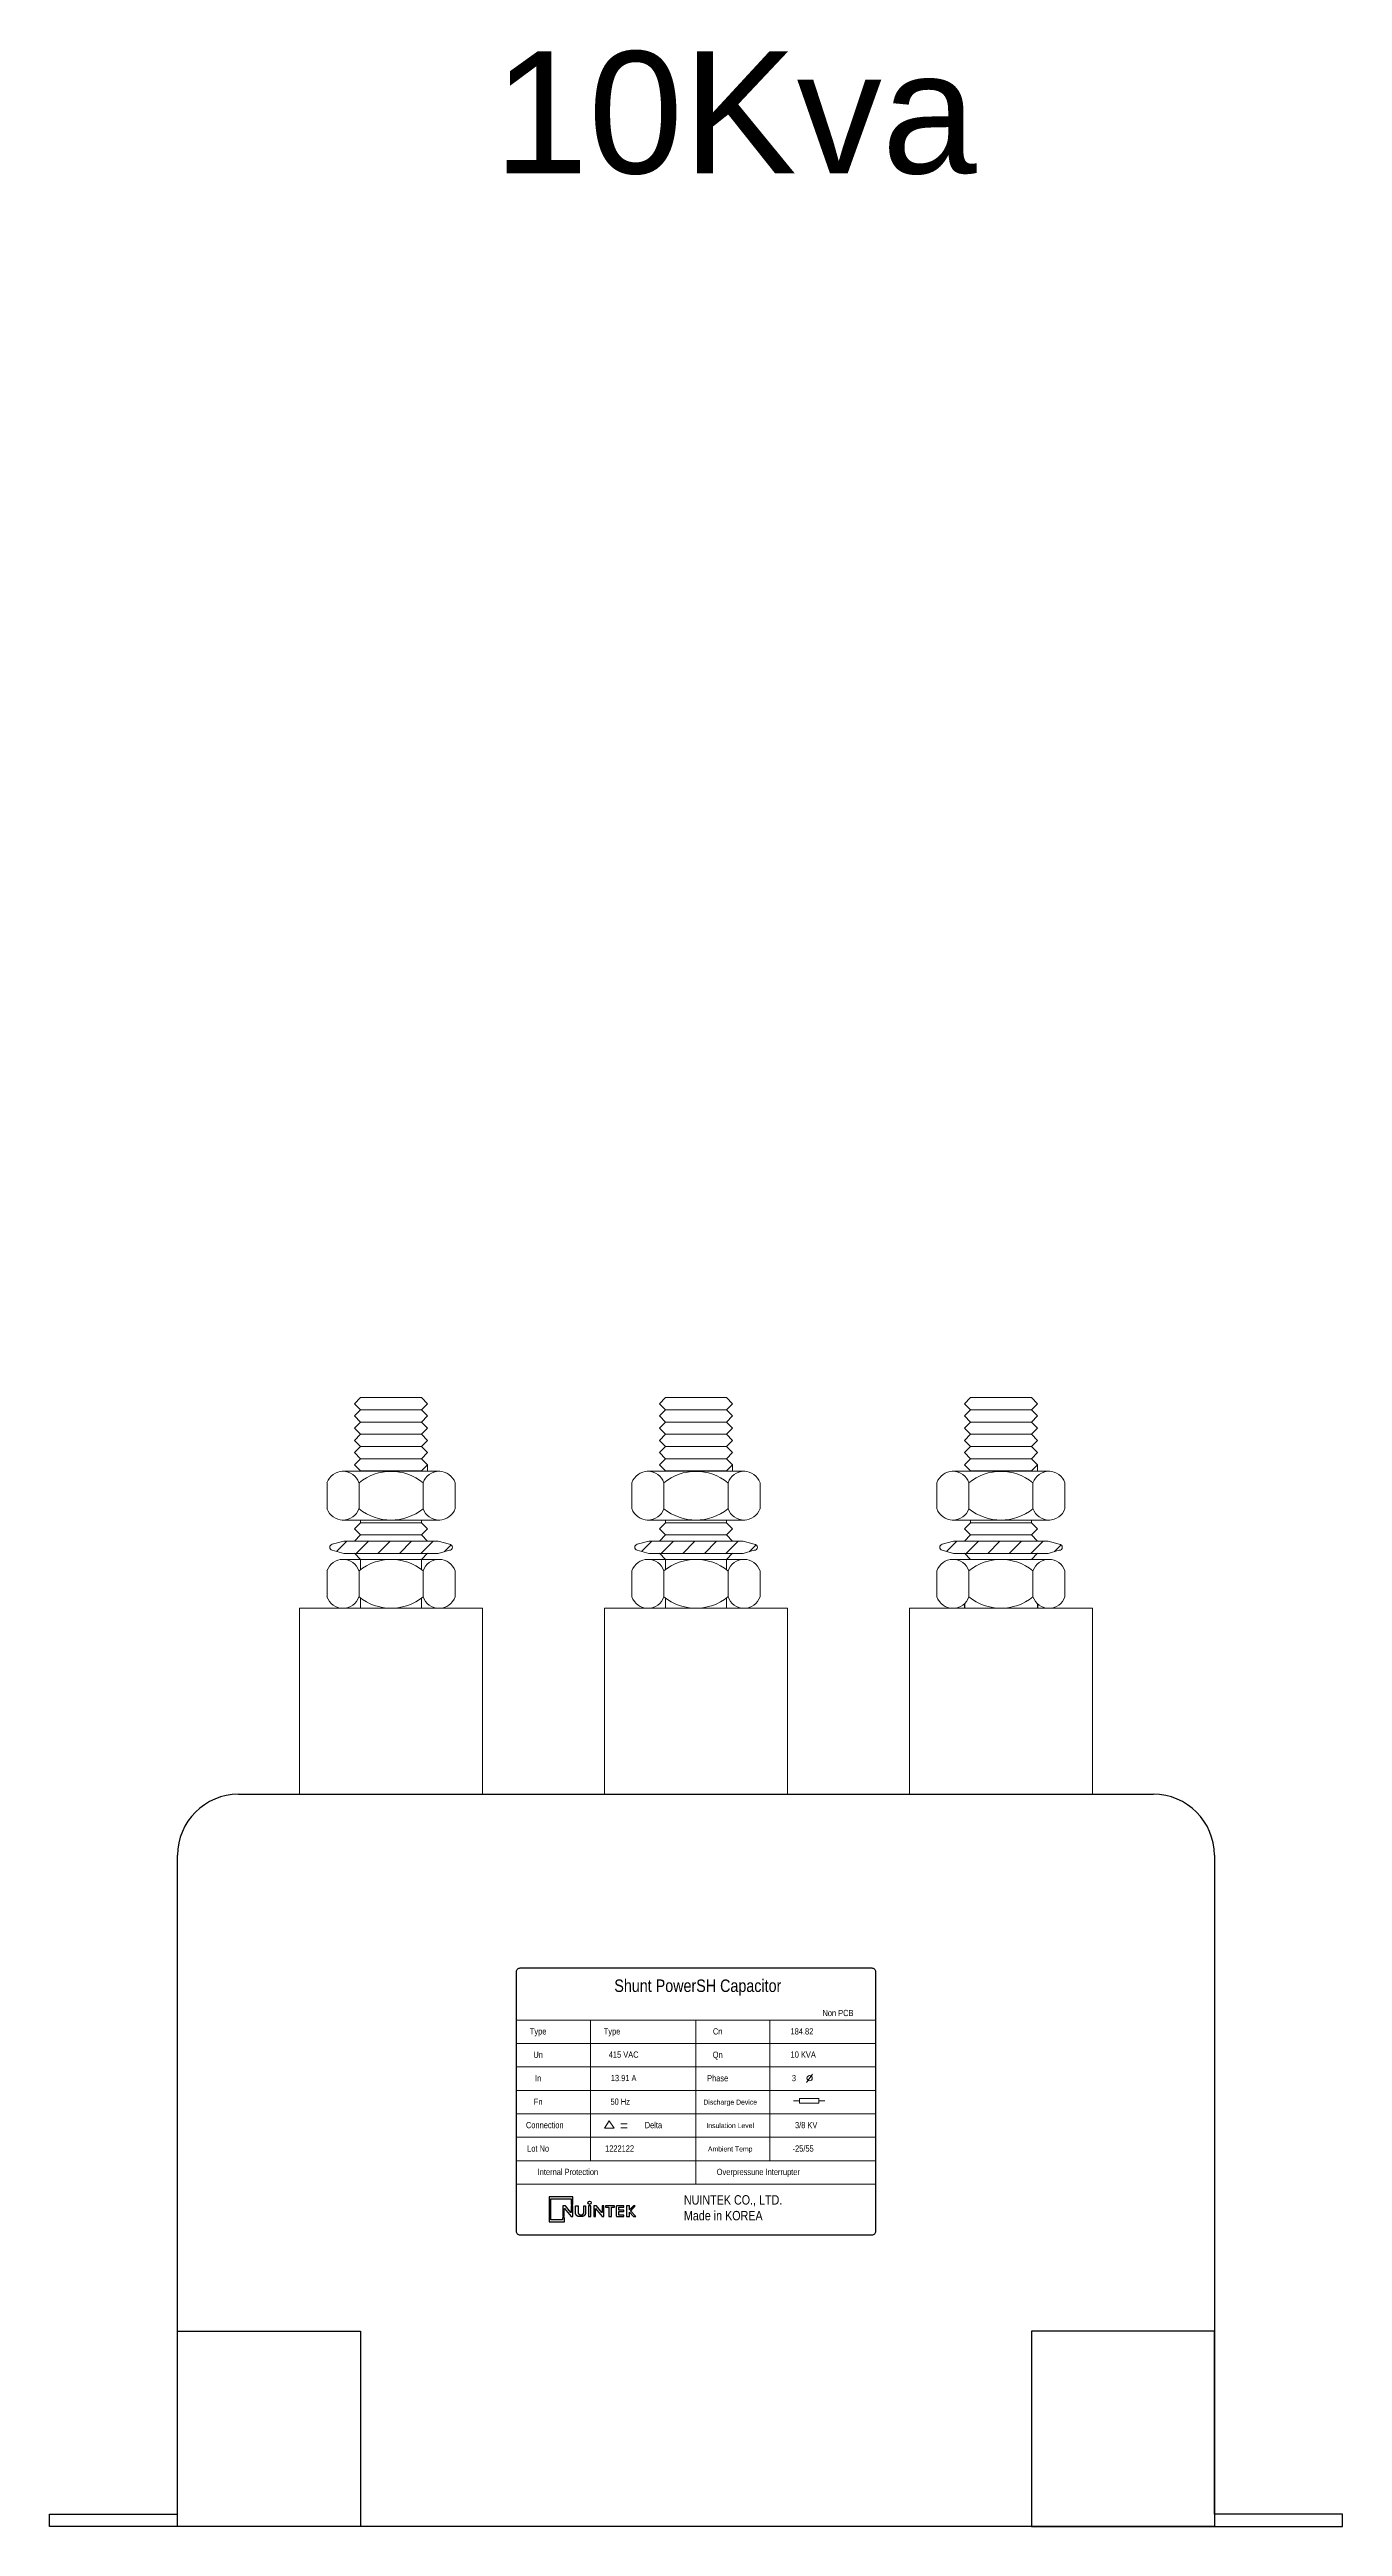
# Model space of a CAD drawing. Header units: millimetres. Extents: x 14 to 2028, y 54 to 460.
# Drawn here: x 13.6 to 225.6, y 53.9 to 459.9 of the extents above; entities that cross this region are included whole.
import ezdxf
from ezdxf.enums import TextEntityAlignment as Align

# ---------------------------------------------------------------- set-up
doc = ezdxf.new("R2010")
doc.units = ezdxf.units.MM
doc.layers.add('00', color=7, linetype='Continuous', lineweight=0)
doc.styles.add('Helvetica-Narrow', font='txt')

# ---------------------------------------------------------------- blocks, each defined once
blk = doc.blocks.new('Nuintek')
at = {"color": 150}
blk.add_lwpolyline([(1.82, 2.33), (1.82, 3.83), (-2.8, 3.83), (-2.8, 3.83), (-2.8, -0.99), (0.18, -0.99), (0.18, -0.23), (-0.18, -0.23), (-0.18, -0.63), (-2.44, -0.63), (-2.44, 3.47), (1.45, 3.47), (1.45, 2.33)], close=True, dxfattribs=at)
for points in [[(-0.11, 0), (0.11, 0, 0.414214), (0.15, 0.04), (0.15, 1.58, -0.70472), (0.17, 1.59), (1.45, 0.03, 0.224867), (1.51, 0), (1.75, 0, 0.414214), (1.79, 0.04), (1.79, 2.07, 0.414214), (1.75, 2.11), (1.49, 2.11, 0.414214), (1.45, 2.07), (1.45, 0.81, -0.706602), (1.43, 0.8), (0.4, 2.08, 0.226187), (0.34, 2.11), (-0.11, 2.11, 0.414214), (-0.15, 2.07), (-0.15, 0.04, 0.414214)], [(4.82, 2.07), (4.82, 0.04, 0.414214), (4.86, 0), (5.23, 0, 0.414214), (5.27, 0.04), (5.27, 2.07, 0.414214), (5.23, 2.11), (4.86, 2.11, 0.414214)], [(5.89, 0), (6.12, 0, 0.414214), (6.16, 0.04), (6.16, 1.58, -0.70472), (6.18, 1.59), (7.45, 0.03, 0.224867), (7.52, 0), (7.76, 0, 0.414214), (7.8, 0.04), (7.8, 2.07, 0.414214), (7.76, 2.11), (7.5, 2.11, 0.414214), (7.46, 2.07), (7.46, 0.81, -0.706602), (7.44, 0.8), (6.4, 2.08, 0.226187), (6.34, 2.11), (5.89, 2.11, 0.414214), (5.85, 2.07), (5.85, 0.04, 0.414214)], [(9.86, 2.11), (8.15, 2.11, 0.414214), (8.11, 2.07), (8.11, 1.89, 0.414214), (8.15, 1.85), (8.74, 1.85, -0.414214), (8.78, 1.81), (8.78, 0.04, 0.414214), (8.82, 0), (9.26, 0, 0.414214), (9.3, 0.04), (9.3, 1.81, -0.414214), (9.34, 1.85), (9.86, 1.85, 0.414214), (9.9, 1.89), (9.9, 2.07, 0.414214)], [(11.68, 2.11), (10.37, 2.11, 0.414214), (10.22, 1.96), (10.22, 0.15, 0.414214), (10.37, 0), (11.68, 0), (11.68, 0.26), (10.74, 0.26, -0.414214), (10.7, 0.3), (10.7, 0.94, -0.414214), (10.74, 0.98), (11.66, 0.98), (11.66, 1.24), (10.74, 1.24, -0.414214), (10.7, 1.28), (10.7, 1.81, -0.414214), (10.74, 1.85), (11.68, 1.85)], [(13.02, 1.14), (13.86, 2.07, 0.650559), (13.85, 2.11), (13.58, 2.11, 0.208632), (13.47, 2.06), (12.77, 1.31, -0.681762), (12.75, 1.31), (12.75, 2.07, 0.414214), (12.71, 2.11), (12.23, 2.11, 0.414214), (12.19, 2.07), (12.19, 0.04, 0.414214), (12.23, 0), (12.71, 0, 0.414214), (12.75, 0.04), (12.75, 0.88, -0.687152), (12.77, 0.89), (13.52, 0.05, 0.212465), (13.64, 0), (13.99, 0, 0.656311), (14.01, 0.04), (13.02, 1.09, -0.390361)]]:
    blk.add_lwpolyline(points, format="xyb", close=True, dxfattribs=at)
blk.add_circle((5.04, 2.69), 0.326, dxfattribs=at)
blk.add_rational_spline([(2.31, 0.85), (2.31, 0.53), (2.41, 0.3), (2.61, 0.16), (2.75, 0.05), (2.95, 0), (3.2, 0), (3.44, 0), (3.82, 0.05), (3.97, 0.16), (4.17, 0.3), (4.27, 0.53), (4.27, 0.85), (4.27, 1.26), (4.27, 1.66), (4.27, 2.07), (4.27, 2.09), (4.25, 2.11), (4.23, 2.11), (4.14, 2.11), (4.06, 2.11), (3.97, 2.11), (3.95, 2.11), (3.93, 2.09), (3.93, 2.07), (3.93, 1.66), (3.93, 1.25), (3.93, 0.83), (3.93, 0.69), (3.88, 0.57), (3.78, 0.48), (3.68, 0.4), (3.54, 0.36), (3.38, 0.36), (3.21, 0.36), (3.08, 0.4), (2.98, 0.48), (2.88, 0.57), (2.83, 0.69), (2.83, 0.83), (2.83, 1.25), (2.83, 1.66), (2.83, 2.07), (2.83, 2.08), (2.83, 2.09), (2.82, 2.1), (2.81, 2.11), (2.8, 2.11), (2.79, 2.11), (2.64, 2.11), (2.5, 2.11), (2.35, 2.11), (2.34, 2.11), (2.33, 2.11), (2.32, 2.1), (2.31, 2.09), (2.31, 2.08), (2.31, 2.07), (2.31, 1.66), (2.31, 1.26), (2.31, 0.85)], [1, 1, 1, 1, 1, 1, 1, 1, 1, 1, 1, 1, 1, 1, 1, 1, 0.804737854124, 0.804737854124, 1, 1, 1, 1, 0.804737854124, 0.804737854124, 1, 1, 1, 1, 1, 1, 1, 1, 1, 1, 1, 1, 1, 1, 1, 1, 1, 1, 1, 0.949253021674, 0.949253021674, 1, 0.949253021674, 0.949253021674, 1, 1, 1, 1, 0.949253021674, 0.949253021674, 1, 0.949253021674, 0.949253021674, 1, 1, 1, 1], degree=3, knots=[0, 0, 0, 0, 1, 1, 1, 2, 2, 2, 3, 3, 3, 4, 4, 4, 5, 5, 5, 6.570796, 6.570796, 6.570796, 7.570796, 7.570796, 7.570796, 9.141593, 9.141593, 9.141593, 10.141593, 10.141593, 10.141593, 11.141593, 11.141593, 11.141593, 12.141593, 12.141593, 12.141593, 13.141593, 13.141593, 13.141593, 14.141593, 14.141593, 14.141593, 15.141593, 15.141593, 15.141593, 15.926991, 15.926991, 15.926991, 16.712389, 16.712389, 16.712389, 17.712389, 17.712389, 17.712389, 18.497787, 18.497787, 18.497787, 19.283185, 19.283185, 19.283185, 20.283185, 20.283185, 20.283185, 20.283185], dxfattribs=at)
blk = doc.blocks.new('*U458')
at = {"lineweight": 5}
h = blk.add_hatch(dxfattribs=at)
h.set_pattern_fill('ANSI31', color=74, scale=20, style=0)
h.set_pattern_definition([(45, (-1124.0405, -907.2883), (-1.767767, 1.767767), [])])
h.paths.add_polyline_path([(-40.44, 69.45), (-42.25, 69.95), (-44.5, 69.95), (-57.75, 69.95), (-59.7, 69.42, 0.727937), (-59.7, 68.47), (-57.75, 67.95), (-55.5, 67.95), (-42.25, 67.95), (-40.44, 68.45, 1)])
h = blk.add_hatch(dxfattribs=at)
h.set_pattern_fill('ANSI31', color=74, scale=20, style=0)
h.set_pattern_definition([(45, (-1074.0405, -907.2883), (-1.767767, 1.767767), [])])
h.paths.add_polyline_path([(9.56, 69.45), (7.75, 69.95), (5.5, 69.95), (-7.75, 69.95), (-9.7, 69.42, 0.727937), (-9.7, 68.47), (-7.75, 67.95), (-5.5, 67.95), (7.75, 67.95), (9.56, 68.45, 1)])
h = blk.add_hatch(dxfattribs=at)
h.set_pattern_fill('ANSI31', color=74, scale=20, style=0)
h.set_pattern_definition([(45, (-1024.0405, -907.2883), (-1.767767, 1.767767), [])])
h.paths.add_polyline_path([(59.56, 69.45), (57.75, 69.95), (55.5, 69.95), (42.25, 69.95), (40.3, 69.42, 0.727937), (40.3, 68.47), (42.25, 67.95), (44.5, 67.95), (57.75, 67.95), (59.56, 68.45, 1)])
at = {"color": 74, "lineweight": 5}
for p, q in [((-55, 91.47), (-56, 92.47)), ((-55, 89.47), (-56, 90.47)), ((-45, 91.47), (-55, 91.47)), ((-45, 89.47), (-55, 89.47)), ((-45, 91.47), (-44, 92.47)), ((-45, 89.47), (-44, 90.47)), ((-5, 91.47), (-6, 92.47)), ((-5, 89.47), (-6, 90.47)), ((5, 91.47), (-5, 91.47)), ((5, 89.47), (-5, 89.47)), ((5, 91.47), (6, 92.47)), ((5, 89.47), (6, 90.47)), ((45, 91.47), (44, 92.47)), ((45, 89.47), (44, 90.47)), ((55, 91.47), (45, 91.47)), ((55, 89.47), (45, 89.47)), ((55, 91.47), (56, 92.47)), ((55, 89.47), (56, 90.47)), ((-55, 87.47), (-56, 88.47)), ((-55, 87.47), (-56, 88.47)), ((-55, 85.47), (-56, 86.47)), ((-55, 85.47), (-56, 86.47)), ((-45, 87.47), (-55, 87.47)), ((-45, 87.47), (-55, 87.47)), ((-45, 85.47), (-55, 85.47)), ((-45, 85.47), (-55, 85.47)), ((-45, 87.47), (-44, 88.47)), ((-45, 87.47), (-44, 88.47)), ((-45, 85.47), (-44, 86.47)), ((-45, 85.47), (-44, 86.47)), ((-5, 87.47), (-6, 88.47)), ((-5, 87.47), (-6, 88.47)), ((-5, 85.47), (-6, 86.47)), ((-5, 85.47), (-6, 86.47)), ((5, 87.47), (-5, 87.47)), ((5, 87.47), (-5, 87.47)), ((5, 85.47), (-5, 85.47)), ((5, 85.47), (-5, 85.47)), ((5, 87.47), (6, 88.47)), ((5, 87.47), (6, 88.47)), ((5, 85.47), (6, 86.47)), ((5, 85.47), (6, 86.47)), ((45, 87.47), (44, 88.47)), ((45, 87.47), (44, 88.47)), ((45, 85.47), (44, 86.47)), ((45, 85.47), (44, 86.47)), ((55, 87.47), (45, 87.47)), ((55, 87.47), (45, 87.47)), ((55, 85.47), (45, 85.47)), ((55, 85.47), (45, 85.47)), ((55, 87.47), (56, 88.47)), ((55, 87.47), (56, 88.47)), ((55, 85.47), (56, 86.47)), ((55, 85.47), (56, 86.47)), ((-55, 83.47), (-56, 84.47)), ((-55, 81.47), (-56, 82.47)), ((-45, 83.47), (-55, 83.47)), ((-45, 81.47), (-55, 81.47)), ((-45, 83.47), (-44, 84.47)), ((-45, 81.47), (-44, 82.47)), ((-5, 83.47), (-6, 84.47)), ((-5, 81.47), (-6, 82.47)), ((5, 83.47), (-5, 83.47)), ((5, 81.47), (-5, 81.47)), ((5, 83.47), (6, 84.47)), ((5, 81.47), (6, 82.47)), ((45, 83.47), (44, 84.47)), ((45, 81.47), (44, 82.47)), ((55, 83.47), (45, 83.47)), ((55, 81.47), (45, 81.47)), ((55, 83.47), (56, 84.47)), ((55, 81.47), (56, 82.47)), ((-55, 72.96), (-55, 73.4)), ((-45, 72.96), (-45, 73.4)), ((-5, 72.96), (-5, 73.4)), ((5, 72.96), (5, 73.4)), ((45, 72.96), (45, 73.4)), ((55, 72.96), (55, 73.4)), ((-57.75, 69.95), (-59.65, 69.44)), ((-57.75, 69.95), (-55.5, 69.95)), ((-57.75, 69.95), (-42.25, 69.95)), ((-55, 70.96), (-56, 71.96)), ((-55.99, 69.95), (-56, 69.96)), ((-55.99, 69.95), (-56, 69.96)), ((-45, 72.96), (-55, 72.96)), ((-45, 70.96), (-55, 70.96)), ((-45, 70.96), (-44, 71.96)), ((-42.25, 69.95), (-44.5, 69.95)), ((-44.01, 69.95), (-44, 69.96)), ((-44.01, 69.95), (-44, 69.96)), ((-40.44, 69.45), (-42.25, 69.95)), ((-7.75, 69.95), (-9.65, 69.44)), ((-7.75, 69.95), (7.75, 69.95)), ((-7.75, 69.95), (-5.5, 69.95)), ((-5, 70.96), (-6, 71.96)), ((-5.99, 69.95), (-6, 69.96)), ((-5.99, 69.95), (-6, 69.96)), ((5, 72.96), (-5, 72.96)), ((5, 70.96), (-5, 70.96)), ((5, 70.96), (6, 71.96)), ((7.75, 69.95), (5.5, 69.95)), ((5.99, 69.95), (6, 69.96)), ((5.99, 69.95), (6, 69.96)), ((9.56, 69.45), (7.75, 69.95)), ((42.25, 69.95), (40.35, 69.44)), ((42.25, 69.95), (44.5, 69.95)), ((42.25, 69.95), (57.75, 69.95)), ((45, 70.96), (44, 71.96)), ((44.01, 69.95), (44, 69.96)), ((44.01, 69.95), (44, 69.96)), ((55, 72.96), (45, 72.96)), ((55, 70.96), (45, 70.96)), ((55, 70.96), (56, 71.96)), ((57.75, 69.95), (55.5, 69.95)), ((55.99, 69.95), (56, 69.96)), ((55.99, 69.95), (56, 69.96)), ((59.56, 69.45), (57.75, 69.95)), ((-60.5, 60.84), (-60.5, 65.09)), ((-57.75, 67.95), (-59.65, 68.46)), ((-55.5, 67.95), (-57.75, 67.95)), ((-42.25, 67.95), (-57.75, 67.95)), ((-55, 66.96), (-56, 67.96)), ((-55, 66.96), (-55, 65.28)), ((-45, 66.96), (-55, 66.96)), ((-45, 66.96), (-55, 66.96)), ((-45, 66.96), (-44, 67.96)), ((-45, 66.96), (-44, 67.96)), ((-45, 66.96), (-45, 65.28)), ((-42.25, 67.95), (-44.5, 67.95)), ((-40.44, 68.45), (-42.25, 67.95)), ((-39.5, 60.84), (-39.5, 65.09)), ((-10.5, 60.84), (-10.5, 65.09)), ((-7.75, 67.95), (-9.65, 68.46)), ((7.75, 67.95), (-7.75, 67.95)), ((-5.5, 67.95), (-7.75, 67.95)), ((-5, 66.96), (-6, 67.96)), ((-5, 66.96), (-5, 65.28)), ((5, 66.96), (-5, 66.96)), ((5, 66.96), (-5, 66.96)), ((5, 66.96), (6, 67.96)), ((5, 66.96), (6, 67.96)), ((5, 66.96), (5, 65.28)), ((7.75, 67.95), (5.5, 67.95)), ((9.56, 68.45), (7.75, 67.95)), ((10.5, 60.84), (10.5, 65.09)), ((39.5, 60.84), (39.5, 65.09)), ((42.25, 67.95), (40.35, 68.46)), ((44.5, 67.95), (42.25, 67.95)), ((57.75, 67.95), (42.25, 67.95)), ((45, 66.96), (44, 67.96)), ((55, 66.96), (45, 66.96)), ((55, 66.96), (45, 66.96)), ((55, 66.96), (56, 67.96)), ((55, 66.96), (56, 67.96)), ((57.75, 67.95), (55.5, 67.95)), ((59.56, 68.45), (57.75, 67.95)), ((60.5, 60.84), (60.5, 65.09)), ((-35, 58.96), (-65, 58.96)), ((-65, 58.96), (-65, 28.47)), ((-55, 60.64), (-55, 58.96)), ((-45, 60.64), (-45, 58.96)), ((-35, 28.47), (-35, 58.96)), ((-35, 28.47), (-35, 56.96)), ((15, 58.96), (-15, 58.96)), ((-15, 58.96), (-15, 28.47)), ((-15, 58.96), (-15, 28.47)), ((-15, 58.96), (-15, 28.47)), ((-5, 60.64), (-5, 58.96)), ((5, 60.64), (5, 58.96)), ((15, 28.47), (15, 58.96)), ((15, 28.47), (15, 58.96)), ((15, 28.47), (15, 58.96)), ((15, 28.47), (15, 56.96)), ((15, 28.47), (15, 56.96)), ((15, 28.47), (15, 56.96)), ((65, 58.96), (35, 58.96)), ((35, 58.96), (35, 28.47)), ((35, 58.96), (35, 28.47)), ((35, 58.96), (35, 28.47)), ((65, 28.47), (65, 58.96)), ((65, 28.47), (65, 58.96)), ((65, 28.47), (65, 58.96)), ((65, 28.47), (65, 56.96)), ((65, 28.47), (65, 56.96)), ((65, 28.47), (65, 56.96)), ((-50, 28.47), (-35, 28.47)), ((50, 28.47), (65, 28.47)), ((50, 28.47), (65, 28.47)), ((50, 28.47), (65, 28.47)), ((0, 0), (12, 0)), ((0, 0), (12, 0)), ((0, 0), (12, 0))]:
    blk.add_line(p, q, dxfattribs=at)
at = {"color": 74}
for p, q in [((44, 59.69), (44, 58.96)), ((56.01, 59.68), (56.01, 58.96)), ((-75, 28.47), (75, 28.47)), ((-75, 28.47), (75, 28.47)), ((-85, -91.53), (-85, 18.47)), ((85, 18.47), (85, -91.53)), ((85, -91.53), (-85, -91.53))]:
    blk.add_line(p, q, dxfattribs=at)
at = {"lineweight": 9}
for p, q in [((-29.44, -8.55), (29.44, -8.55)), ((-17.32, -8.55), (-17.32, -31.59)), ((0, -8.55), (0, -35.43)), ((12.12, -8.55), (12.12, -31.59)), ((-29.44, -12.39), (29.44, -12.39)), ((-29.44, -16.23), (29.44, -16.23)), ((-29.44, -20.07), (29.44, -20.07)), ((18.1, -18.76), (19.11, -17.42)), ((-29.44, -23.91), (29.44, -23.91)), ((16.96, -21.8), (15.99, -21.8)), ((20.17, -21.8), (21.14, -21.8)), ((-29.44, -27.75), (29.44, -27.75)), ((-12.33, -25.56), (-11.3, -25.56)), ((-12.33, -26.22), (-11.3, -26.22)), ((-29.44, -31.59), (29.44, -31.59)), ((-29.44, -35.43), (29.44, -35.43))]:
    blk.add_line(p, q, dxfattribs=at)
at = {"color": 150}
blk.add_lwpolyline([(-28.83, 0), (28.83, 0, -0.414214), (29.44, -0.61), (29.44, -43.19, -0.414214), (28.83, -43.8), (-28.83, -43.8, -0.414214), (-29.44, -43.19), (-29.44, -0.61, -0.414214)], format="xyb", close=True, dxfattribs=at)
at = {"lineweight": 9}
blk.add_lwpolyline([(16.96, -22.18), (20.17, -22.18), (20.17, -21.41), (16.96, -21.41)], close=True, dxfattribs=at)
blk.add_lwpolyline([(-15, -26.26), (-13.44, -26.26), (-14.26, -25.03), (-15, -26.26)], dxfattribs=at)
at = {"color": 74}
for points in [[(-55, -59.53), (-55, -91.53), (-106, -91.53), (-106, -89.53), (-85, -89.53), (-85, -59.53), (-55, -59.53)], [(55, -59.53), (55, -91.53), (106, -91.53), (106, -89.53), (85, -89.53), (85, -59.53), (55, -59.53)]]:
    blk.add_lwpolyline(points, dxfattribs=at)
at = {"lineweight": 9}
blk.add_circle((18.63, -18.07), 0.432, dxfattribs=at)
at = {"color": 74, "lineweight": 5}
for centre, start, end in [((-59.54, 68.95), 102.246, 257.754), ((-40.44, 68.95), 270, 90), ((-9.54, 68.95), 102.246, 257.754), ((9.56, 68.95), 270, 90), ((40.46, 68.95), 102.246, 257.754), ((59.56, 68.95), 270, 90)]:
    blk.add_arc(centre, 0.5, start, end, dxfattribs=at)
at = {"color": 74}
for centre, start, end in [((-75, 18.47), 90, 180), ((75, 18.47), 0, 90)]:
    blk.add_arc(centre, 10, start, end, dxfattribs=at)
at = {"layer": '00', "color": 74, "lineweight": 5}
for p, q in [((-56, 92.47), (-55, 93.47)), ((-55, 93.47), (-45, 93.47)), ((-44, 92.47), (-45, 93.47)), ((-6, 92.47), (-5, 93.47)), ((-5, 93.47), (5, 93.47)), ((6, 92.47), (5, 93.47)), ((44, 92.47), (45, 93.47)), ((45, 93.47), (55, 93.47)), ((56, 92.47), (55, 93.47)), ((-56, 90.47), (-55, 91.47)), ((-56, 88.47), (-55, 89.47)), ((-56, 88.47), (-55, 89.47)), ((-55, 91.47), (-45, 91.47)), ((-55, 89.47), (-45, 89.47)), ((-55, 89.47), (-45, 89.47)), ((-44, 90.47), (-45, 91.47)), ((-44, 88.47), (-45, 89.47)), ((-44, 88.47), (-45, 89.47)), ((-6, 90.47), (-5, 91.47)), ((-6, 88.47), (-5, 89.47)), ((-6, 88.47), (-5, 89.47)), ((-5, 91.47), (5, 91.47)), ((-5, 89.47), (5, 89.47)), ((-5, 89.47), (5, 89.47)), ((6, 90.47), (5, 91.47)), ((6, 88.47), (5, 89.47)), ((6, 88.47), (5, 89.47)), ((44, 90.47), (45, 91.47)), ((44, 88.47), (45, 89.47)), ((44, 88.47), (45, 89.47)), ((45, 91.47), (55, 91.47)), ((45, 89.47), (55, 89.47)), ((45, 89.47), (55, 89.47)), ((56, 90.47), (55, 91.47)), ((56, 88.47), (55, 89.47)), ((56, 88.47), (55, 89.47)), ((-56, 86.47), (-55, 87.47)), ((-56, 86.47), (-55, 87.47)), ((-56, 84.47), (-55, 85.47)), ((-55, 87.47), (-45, 87.47)), ((-55, 87.47), (-45, 87.47)), ((-55, 85.47), (-45, 85.47)), ((-44, 86.47), (-45, 87.47)), ((-44, 86.47), (-45, 87.47)), ((-44, 84.47), (-45, 85.47)), ((-6, 86.47), (-5, 87.47)), ((-6, 86.47), (-5, 87.47)), ((-6, 84.47), (-5, 85.47)), ((-5, 87.47), (5, 87.47)), ((-5, 87.47), (5, 87.47)), ((-5, 85.47), (5, 85.47)), ((6, 86.47), (5, 87.47)), ((6, 86.47), (5, 87.47)), ((6, 84.47), (5, 85.47)), ((44, 86.47), (45, 87.47)), ((44, 86.47), (45, 87.47)), ((44, 84.47), (45, 85.47)), ((45, 87.47), (55, 87.47)), ((45, 87.47), (55, 87.47)), ((45, 85.47), (55, 85.47)), ((56, 86.47), (55, 87.47)), ((56, 86.47), (55, 87.47)), ((56, 84.47), (55, 85.47)), ((-42, 81.4), (-58, 81.4)), ((-58, 81.4), (-43.99, 81.4)), ((-56, 82.47), (-55, 83.47)), ((-55, 83.47), (-45, 83.47)), ((-44, 82.47), (-45, 83.47)), ((-44, 81.4), (-44, 82.47)), ((-8, 81.4), (6.01, 81.4)), ((8, 81.4), (-8, 81.4)), ((-6, 82.47), (-5, 83.47)), ((-5, 83.47), (5, 83.47)), ((6, 82.47), (5, 83.47)), ((6, 81.4), (6, 82.47)), ((42, 81.4), (56.01, 81.4)), ((58, 81.4), (42, 81.4)), ((44, 82.47), (45, 83.47)), ((45, 83.47), (55, 83.47)), ((56, 82.47), (55, 83.47)), ((56, 81.4), (56, 82.47)), ((-60.5, 79.52), (-60.5, 75.27)), ((-55.25, 75.27), (-55.25, 79.52)), ((-44.75, 75.27), (-44.75, 79.52)), ((-39.5, 79.52), (-39.5, 75.27)), ((-10.5, 79.52), (-10.5, 75.27)), ((-5.25, 75.27), (-5.25, 79.52)), ((5.25, 75.27), (5.25, 79.52)), ((10.5, 79.52), (10.5, 75.27)), ((39.5, 79.52), (39.5, 75.27)), ((44.75, 75.27), (44.75, 79.52)), ((55.25, 75.27), (55.25, 79.52)), ((60.5, 79.52), (60.5, 75.27)), ((-42, 73.4), (-58, 73.4)), ((8, 73.4), (-8, 73.4)), ((58, 73.4), (42, 73.4)), ((-56, 71.96), (-55, 72.96)), ((-56, 69.96), (-55, 70.96)), ((-56, 69.96), (-55, 70.96)), ((-55, 72.96), (-45, 72.96)), ((-55, 70.96), (-45, 70.96)), ((-55, 70.96), (-45, 70.96)), ((-44, 71.96), (-45, 72.96)), ((-44, 69.96), (-45, 70.96)), ((-44, 69.96), (-45, 70.96)), ((-6, 71.96), (-5, 72.96)), ((-6, 69.96), (-5, 70.96)), ((-6, 69.96), (-5, 70.96)), ((-5, 72.96), (5, 72.96)), ((-5, 70.96), (5, 70.96)), ((-5, 70.96), (5, 70.96)), ((6, 71.96), (5, 72.96)), ((6, 69.96), (5, 70.96)), ((6, 69.96), (5, 70.96)), ((44, 71.96), (45, 72.96)), ((44, 69.96), (45, 70.96)), ((44, 69.96), (45, 70.96)), ((45, 72.96), (55, 72.96)), ((45, 70.96), (55, 70.96)), ((45, 70.96), (55, 70.96)), ((56, 71.96), (55, 72.96)), ((56, 69.96), (55, 70.96)), ((56, 69.96), (55, 70.96)), ((-60.5, 60.84), (-60.5, 65.09)), ((-60.5, 65.09), (-60.5, 60.84)), ((-58, 66.96), (-43.99, 66.96)), ((-42, 66.96), (-58, 66.96)), ((-55.25, 60.84), (-55.25, 65.09)), ((-55, 66.96), (-45, 66.96)), ((-44.75, 60.84), (-44.75, 65.09)), ((-39.5, 60.84), (-39.5, 65.09)), ((-39.5, 65.09), (-39.5, 60.84)), ((-10.5, 65.09), (-10.5, 60.84)), ((-10.5, 60.84), (-10.5, 65.09)), ((8, 66.96), (-8, 66.96)), ((-8, 66.96), (6.01, 66.96)), ((-5.25, 60.84), (-5.25, 65.09)), ((-5, 66.96), (5, 66.96)), ((5.25, 60.84), (5.25, 65.09)), ((10.5, 65.09), (10.5, 60.84)), ((10.5, 60.84), (10.5, 65.09)), ((39.5, 65.09), (39.5, 60.84)), ((39.5, 60.84), (39.5, 65.09)), ((58, 66.96), (42, 66.96)), ((42, 66.96), (56.01, 66.96)), ((44.75, 60.84), (44.75, 65.09)), ((45, 66.96), (55, 66.96)), ((55.25, 60.84), (55.25, 65.09)), ((60.5, 65.09), (60.5, 60.84)), ((60.5, 60.84), (60.5, 65.09)), ((-42, 58.96), (-58, 58.96)), ((-42, 58.96), (-58, 58.96)), ((-56.01, 58.96), (-43.99, 58.96)), ((8, 58.96), (-8, 58.96)), ((8, 58.96), (-8, 58.96)), ((-6.01, 58.96), (6.01, 58.96)), ((58, 58.96), (42, 58.96)), ((58, 58.96), (42, 58.96)), ((43.99, 58.96), (56.01, 58.96))]:
    blk.add_line(p, q, dxfattribs=at)
for centre, radius, start, end in [((-57.88, 78.63), 2.77, 18.8098, 161.1902), ((-50, 73.11), 8.28, 50.6699, 129.3301), ((-42.12, 78.63), 2.77, 18.8098, 161.1902), ((-7.88, 78.63), 2.77, 18.8098, 161.1902), ((0, 73.11), 8.28, 50.6699, 129.3301), ((7.88, 78.63), 2.77, 18.8098, 161.1902), ((42.12, 78.63), 2.77, 18.8098, 161.1902), ((50, 73.11), 8.28, 50.6699, 129.3301), ((57.88, 78.63), 2.77, 18.8098, 161.1902), ((-57.88, 76.17), 2.77, 198.8098, 341.1902), ((-50, 81.68), 8.28, 230.6699, 309.3301), ((-42.12, 76.17), 2.77, 198.8098, 341.1902), ((-7.88, 76.17), 2.77, 198.8098, 341.1902), ((0, 81.68), 8.28, 230.6699, 309.3301), ((7.88, 76.17), 2.77, 198.8098, 341.1902), ((42.12, 76.17), 2.77, 198.8098, 341.1902), ((50, 81.68), 8.28, 230.6699, 309.3301), ((57.88, 76.17), 2.77, 198.8098, 341.1902), ((-57.88, 64.19), 2.77, 18.8098, 161.1902), ((-50, 58.68), 8.28, 50.6699, 129.3301), ((-42.12, 64.19), 2.77, 18.8098, 161.1902), ((-7.88, 64.19), 2.77, 18.8098, 161.1902), ((0, 58.68), 8.28, 50.6699, 129.3301), ((7.88, 64.19), 2.77, 18.8098, 161.1902), ((42.12, 64.19), 2.77, 18.8098, 161.1902), ((50, 58.68), 8.28, 50.6699, 129.3301), ((57.88, 64.19), 2.77, 18.8098, 161.1902), ((-57.88, 61.73), 2.77, 198.8098, 341.1902), ((-57.88, 61.73), 2.77, 198.8098, 341.1902), ((-50, 67.24), 8.28, 230.6699, 309.3301), ((-50, 67.24), 8.28, 230.6699, 309.3301), ((-42.12, 61.73), 2.77, 198.8098, 341.1902), ((-42.12, 61.73), 2.77, 198.8098, 341.1902), ((-7.88, 61.73), 2.77, 198.8098, 341.1902), ((-7.88, 61.73), 2.77, 198.8098, 341.1902), ((0, 67.24), 8.28, 230.6699, 309.3301), ((0, 67.24), 8.28, 230.6699, 309.3301), ((7.88, 61.73), 2.77, 198.8098, 341.1902), ((7.88, 61.73), 2.77, 198.8098, 341.1902), ((42.12, 61.73), 2.77, 198.8098, 341.1902), ((42.12, 61.73), 2.77, 198.8098, 341.1902), ((50, 67.24), 8.28, 230.6699, 309.3301), ((50, 67.24), 8.28, 230.6699, 309.3301), ((57.88, 61.73), 2.77, 198.8098, 341.1902), ((57.88, 61.73), 2.77, 198.8098, 341.1902)]:
    blk.add_arc(centre, radius, start, end, dxfattribs=at)
at = {"xscale": 0.8469964196410728, "yscale": 0.8469964196410728, "zscale": 0.8469964196410728}
blk.add_blockref('Nuintek', (-21.72, -40.76), dxfattribs=at)
at = {"style": 'Helvetica-Narrow'}
for s, height, p in [('Shunt PowerSH Capacitor', 2.048, (0.3, -2.91)), ('Non PCB', 1.024, (23.28, -7.38)), ('Type', 1.024, (-25.88, -10.39)), ('Type', 1.024, (-13.76, -10.39)), ('Cn', 1.024, (3.56, -10.39)), ('184.82', 1.024, (17.37, -10.39)), ('Un', 1.024, (-25.88, -14.23)), ('Qn', 1.024, (3.56, -14.23)), ('In', 1.024, (-25.88, -18.07)), ('13.91 A', 1.024, (-11.86, -18.04)), ('Phase', 1.024, (3.56, -18.07)), ('3', 1.02, (16.06, -18.04)), ('Fn', 1.024, (-25.88, -21.91)), ('50 Hz', 1.024, (-12.42, -21.91)), ('Discharge Device', 0.8192, (5.61, -21.99)), ('Connection', 1.024, (-24.79, -25.75)), ('Delta', 1.024, (-6.98, -25.75)), ('Insulation Level', 0.8192, (5.61, -25.83)), ('3/8 KV', 1.024, (18.07, -25.75)), ('Lot No', 1.024, (-25.88, -29.59)), ('1222122', 1.024, (-12.53, -29.59)), ('Ambient Temp', 0.8192, (5.61, -29.67)), ('-25/55', 1.024, (17.57, -29.59)), ('Internal Protection', 1.024, (-21, -33.43)), ('Overpressune Interrupter', 1.024, (10.22, -33.43))]:
    blk.add_text(s, height=height, dxfattribs=at).set_placement(p, align=Align.MIDDLE_CENTER)
at = {"color": 1, "style": 'Helvetica-Narrow'}
for s, p in [('415 VAC', (-11.86, -14.2)), ('10 KVA', (17.58, -14.2))]:
    blk.add_text(s, height=1.024, dxfattribs=at).set_placement(p, align=Align.MIDDLE_CENTER)
at = {"style": 'Helvetica-Narrow'}
for s, p in [('NUINTEK CO., LTD.', (-1.98, -38.01)), ('Made in KOREA', (-1.98, -40.59))]:
    blk.add_text(s, height=1.536, dxfattribs=at).set_placement(p, align=Align.MIDDLE_LEFT)

msp = doc.modelspace()

# ---------------------------------------------------------------- block references
msp.add_blockref('*U458', (119.55, 145.48))

# ---------------------------------------------------------------- texts
at = {"color": 7, "insert": (125.96, 449.46), "char_height": 20, "attachment_point": 5}
msp.add_mtext('{\\fArial|b0|i0|c0|p34;10Kva}', dxfattribs=at)

doc.saveas('drawing.dxf')
